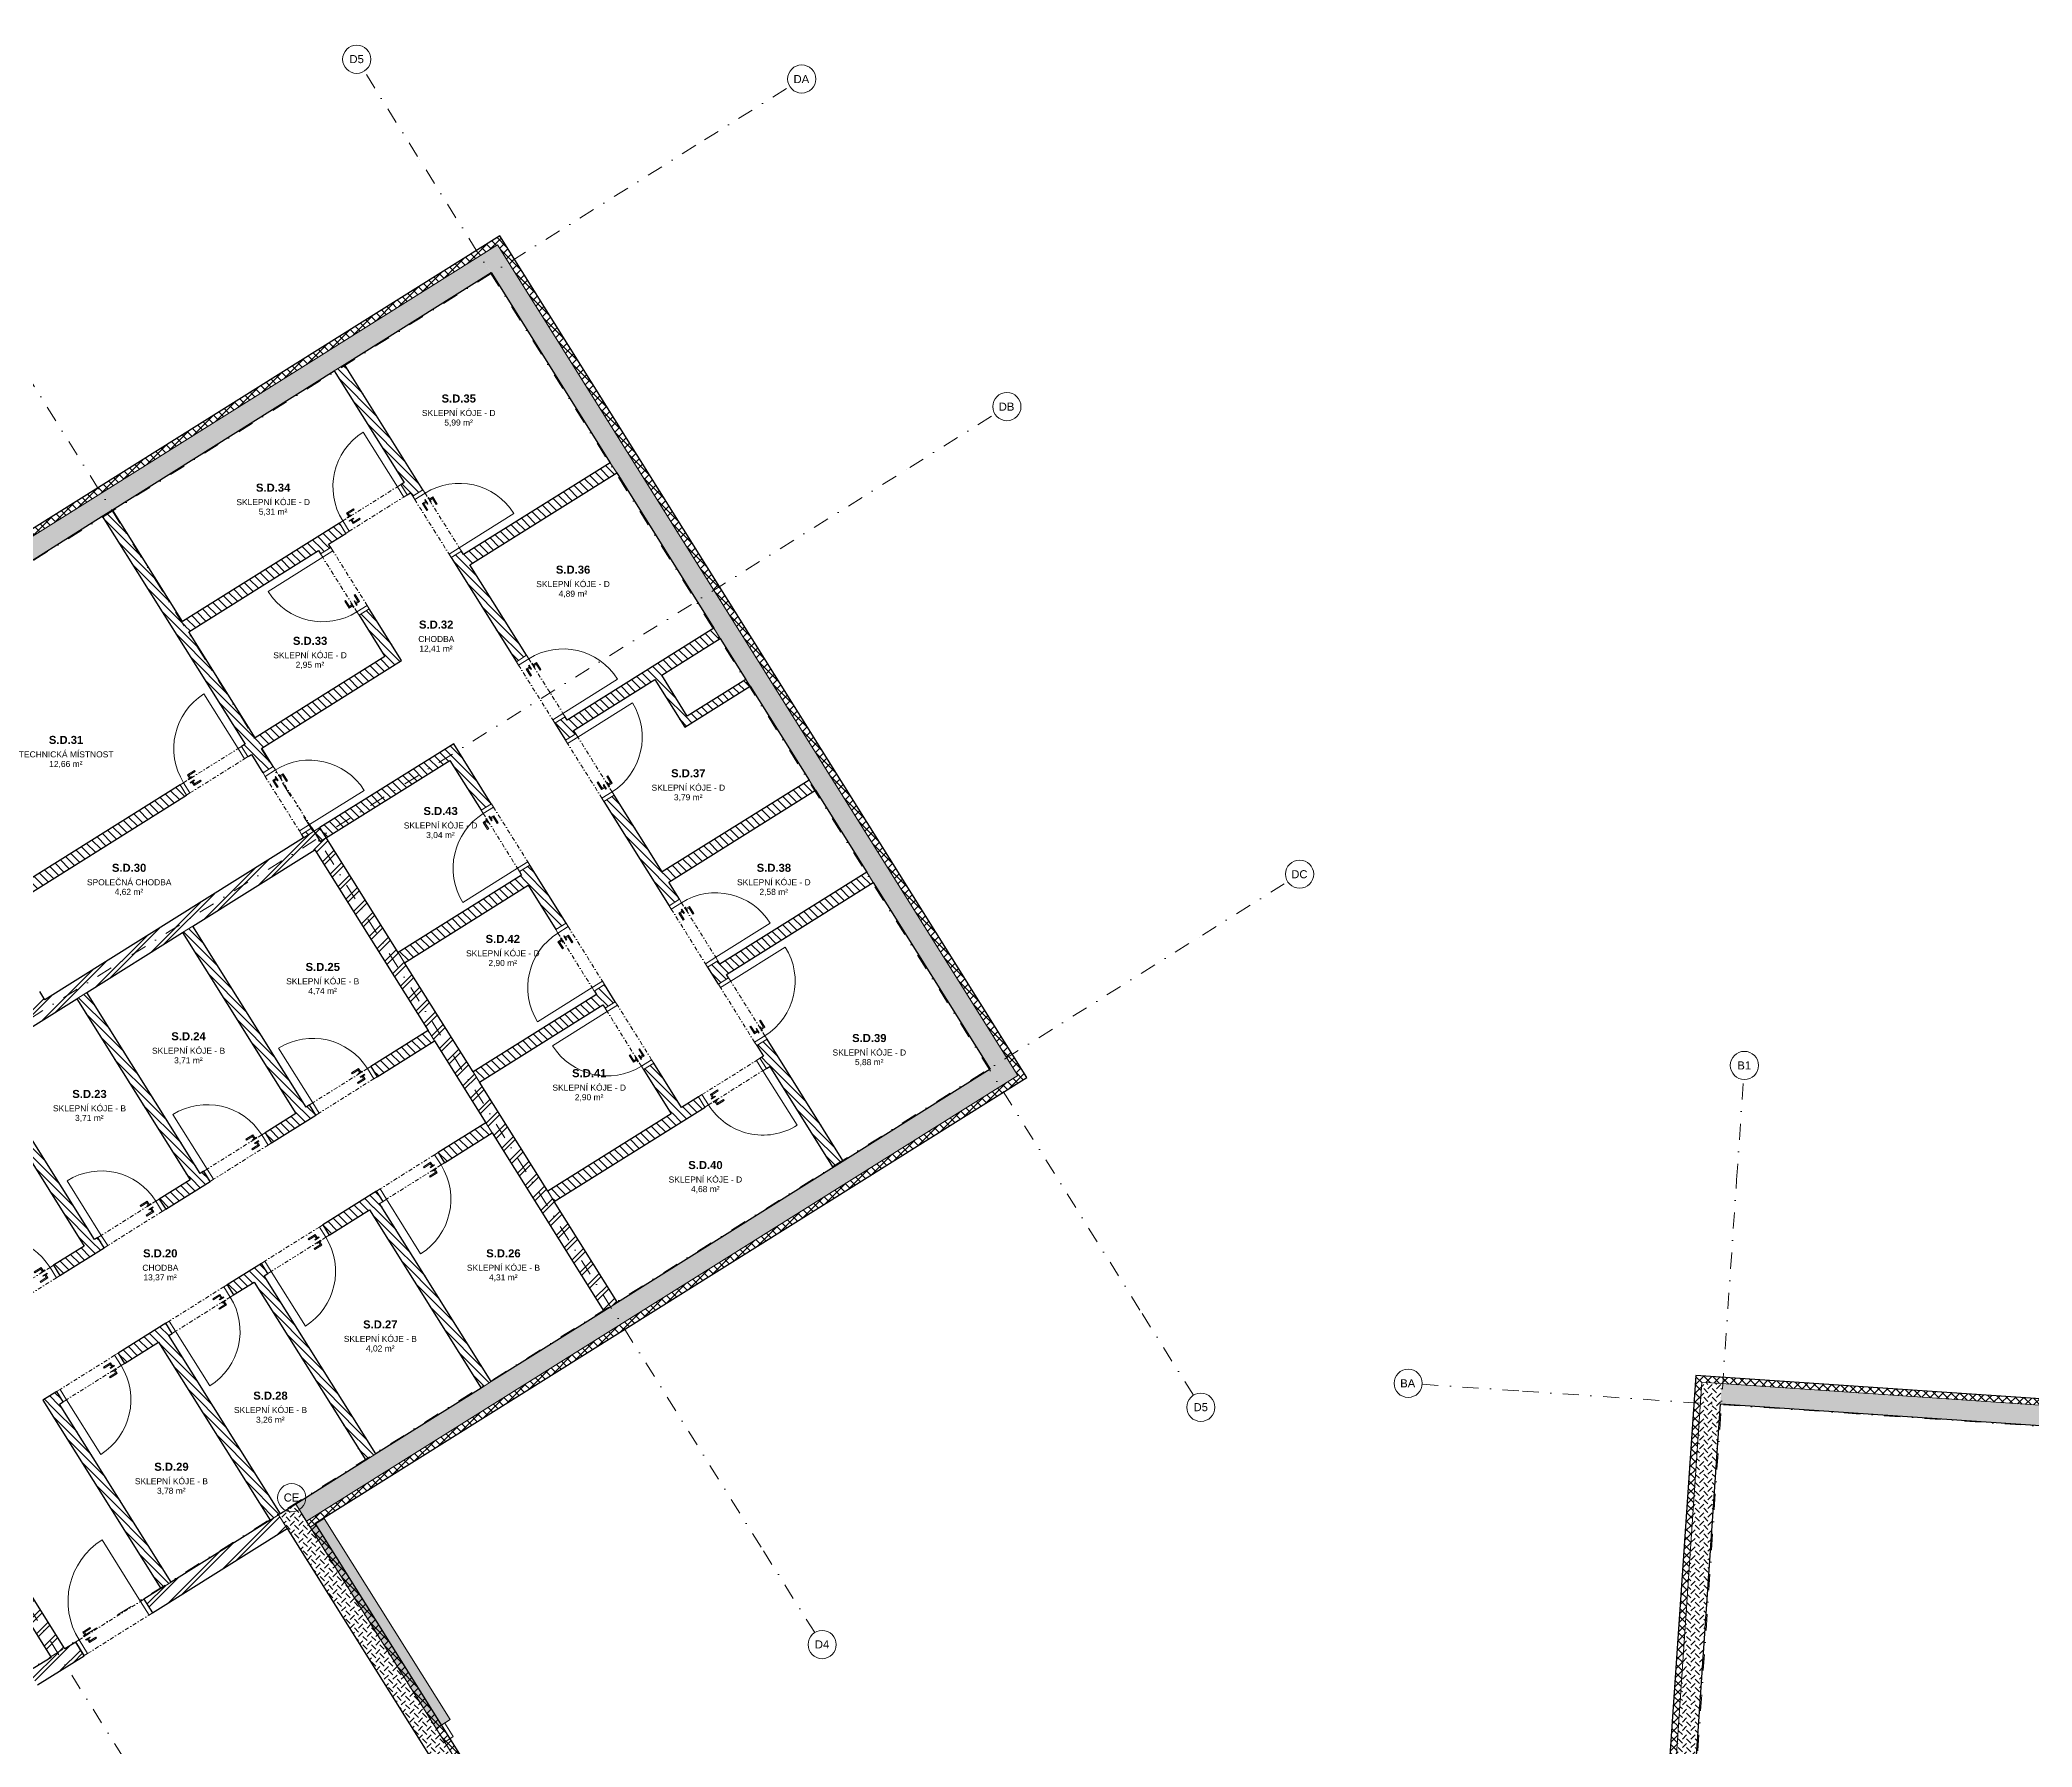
# Model space of a CAD drawing. Header units: millimetres. Extents: x -45447 to 28320, y -3247 to 72859.
# Drawn here: x -23581 to 1163, y 51661 to 72859 of the extents above; entities that cross this region are included whole.
import ezdxf

# ---------------------------------------------------------------- set-up
doc = ezdxf.new("R2010")
doc.units = ezdxf.units.MM
doc.linetypes.add('HA_DashDot_10mm-S3mm', pattern=[500, 200, -150, 0, -150])
doc.linetypes.add('HA_DashDot_2_2mm-S0_6mm', pattern=[110, 50, -30, 0, -30])
for name, color, linetype, lineweight in [('-UNDERLAY_A-AREA-____-IDEN', 252, 'Continuous', 9), ('-UNDERLAY_A-DOOR-____-OTLN', 252, 'Continuous', 9), ('-UNDERLAY_A-DOOR-FRAM-MCUT', 252, 'Continuous', 9), ('-UNDERLAY_A-FLOR-____-OTLN', 252, 'Continuous', 9), ('-UNDERLAY_A-FLOR-____-PATT', 252, 'Continuous', 9), ('-UNDERLAY_A-WALL-____-MCUT', 252, 'Continuous', 9), ('-UNDERLAY_A-WALL-____-PATT', 252, 'Continuous', 25), ('-UNDERLAY_I-WALL-____-MCUT', 252, 'Continuous', 25), ('-UNDERLAY_I-WALL-____-OTLN', 252, 'Continuous', 9), ('-UNDERLAY_S-GRID-____-IDEN', 252, 'Continuous', 9), ('-UNDERLAY_S-GRID-____-OTLN', 252, 'Continuous', 5), ('A-DOOR-____-MCUT', 252, 'HA_DashDot_2_2mm-S0_6mm', 9), ('A-DOOR-____-OTLN', 252, 'Continuous', 9)]:
    doc.layers.add(name, color=color, linetype=linetype, lineweight=lineweight)
doc.styles.add('Arial_1', font='arial.ttf', dxfattribs={"height": 100})
doc.styles.add('Arial_2', font='arial.ttf', dxfattribs={"height": 75})
doc.styles.add('Arial_B', font='arialbd.ttf', dxfattribs={"height": 100})
pattern_1 = [(45, (0, 0), (0, 106.06602), [75, -75]), (135, (0, 56.066), (-106.06602, 7e-15), [75, -75])]
pattern_2 = [(45, (0, 0), (-125.7236, 125.7236), []), (45, (0, 190.5), (-125.7236, 125.7236), [])]
pattern_3 = [(135, (0, 0), (-53.03301, -53.03301), [])]
pattern_4 = [(45, (0, 0), (-53.03301, 53.03301), []), (135, (0, 0), (-53.03301, -53.03301), [])]

# ---------------------------------------------------------------- blocks, each defined once
blk = doc.blocks.new('HA_DR_Single_Swing_Solid - In_900x1970_SKLEP-V13-1PP')
at = {"layer": '-UNDERLAY_A-DOOR-FRAM-MCUT'}
for p, q in [((-500, -100), (-500, 100)), ((-500, 100), (-450, 100)), ((-450, 100), (-450, -100)), ((450, 100), (500, 100)), ((450, -100), (450, 100)), ((500, 100), (500, -100)), ((-450, -100), (-500, -100)), ((500, -100), (450, -100))]:
    blk.add_line(p, q, dxfattribs=at)
at = {"layer": 'A-DOOR-____-MCUT'}
for p, q in [((-450, 100), (450, 100)), ((-450, -100), (450, -100))]:
    blk.add_line(p, q, dxfattribs=at)
at = {"layer": 'A-DOOR-____-OTLN', "lineweight": 5}
blk.add_line((450, 1000), (450, 100), dxfattribs=at)
at = {"layer": 'A-DOOR-____-OTLN'}
for p, q in [((-380, 108), (-320, 108)), ((-380, 108), (-380, 100)), ((-320, 100), (-380, 100)), ((-380, 60), (-320, 60)), ((-380, 60), (-380, 52)), ((-320, 52), (-380, 52)), ((-358, 157), (-358, 108)), ((-255, 157), (-358, 157)), ((-358, 52), (-358, 3)), ((-358, 3), (-255, 3)), ((-343, 108), (-343, 143)), ((-343, 143), (-255, 143)), ((-343, 17), (-343, 52)), ((-255, 17), (-343, 17)), ((-320, 100), (-320, 108)), ((-320, 52), (-320, 60)), ((-255, 157), (-255, 143)), ((-255, 17), (-255, 3))]:
    blk.add_line(p, q, dxfattribs=at)
at = {"layer": 'A-DOOR-____-OTLN', "lineweight": 5}
blk.add_arc((450, 100), 900, 90, 180, dxfattribs=at)
at = {"layer": 'A-DOOR-____-OTLN'}
for points in [[(-343, 143), (-343, 143), (-343, 143), (-343, 143), (-343, 143), (-344, 144), (-344, 144), (-345, 145), (-345, 145), (-346, 146), (-347, 147), (-347, 147), (-348, 148), (-348, 148), (-349, 149), (-349, 149), (-350, 150), (-350, 150), (-350, 150), (-351, 151), (-351, 151), (-352, 152), (-352, 152), (-353, 153), (-353, 153), (-354, 154), (-354, 154), (-355, 155), (-355, 155), (-356, 156), (-356, 156), (-357, 157), (-357, 157), (-357, 157), (-358, 157), (-358, 157)], [(-358, 3), (-358, 3), (-357, 3), (-357, 3), (-357, 3), (-356, 4), (-356, 4), (-355, 5), (-355, 5), (-354, 6), (-353, 7), (-353, 7), (-352, 8), (-352, 8), (-351, 9), (-351, 9), (-350, 10), (-350, 10), (-350, 10), (-349, 11), (-349, 11), (-348, 12), (-348, 12), (-347, 13), (-347, 13), (-346, 14), (-346, 14), (-345, 15), (-345, 15), (-344, 16), (-344, 16), (-343, 17), (-343, 17), (-343, 17), (-343, 17), (-343, 17)]]:
    blk.add_open_spline(points, degree=3, knots=[0, 0, 0, 0, 0.083333, 0.125, 0.166667, 0.208333, 0.229167, 0.25, 0.291667, 0.333333, 0.354167, 0.375, 0.395833, 0.416667, 0.4375, 0.458333, 0.479167, 0.5, 0.520833, 0.541667, 0.5625, 0.583333, 0.604167, 0.625, 0.645833, 0.666667, 0.6875, 0.708333, 0.75, 0.770833, 0.791667, 0.833333, 0.875, 0.916667, 1, 1, 1, 1], dxfattribs=at)
blk = doc.blocks.new('HA_DR_Single_Swing_Solid - In_800x1970_SKLEP-V14-1PP')
at = {"layer": '-UNDERLAY_A-DOOR-FRAM-MCUT'}
for p, q in [((-400, 75), (-450, 75)), ((-450, 75), (-450, -75)), ((-400, -75), (-400, 75)), ((450, 75), (400, 75)), ((400, 75), (400, -75)), ((450, -75), (450, 75)), ((-450, -75), (-400, -75)), ((400, -75), (450, -75))]:
    blk.add_line(p, q, dxfattribs=at)
at = {"layer": 'A-DOOR-____-MCUT'}
for p, q in [((-400, 75), (400, 75)), ((-400, -75), (400, -75))]:
    blk.add_line(p, q, dxfattribs=at)
at = {"layer": 'A-DOOR-____-OTLN'}
for p, q in [((-308, 22), (-308, -27)), ((-205, 22), (-308, 22)), ((-293, -27), (-293, 7)), ((-293, 7), (-205, 7)), ((-205, 22), (-205, 7)), ((-330, -27), (-270, -27)), ((-330, -27), (-330, -35)), ((-270, -35), (-330, -35)), ((-330, -75), (-270, -75)), ((-330, -75), (-330, -83)), ((-270, -83), (-330, -83)), ((-308, -83), (-308, -133)), ((-308, -133), (-205, -133)), ((-293, -118), (-293, -83)), ((-205, -118), (-293, -118)), ((-270, -35), (-270, -27)), ((-270, -83), (-270, -75)), ((-205, -118), (-205, -133))]:
    blk.add_line(p, q, dxfattribs=at)
at = {"layer": 'A-DOOR-____-OTLN', "lineweight": 5}
blk.add_line((400, -875), (400, -75), dxfattribs=at)
blk.add_arc((400, -75), 800, 180, 270, dxfattribs=at)
at = {"layer": 'A-DOOR-____-OTLN'}
for points in [[(-293, 7), (-293, 7), (-293, 8), (-293, 8), (-293, 8), (-294, 9), (-294, 9), (-295, 10), (-295, 10), (-296, 11), (-297, 12), (-297, 12), (-298, 13), (-298, 13), (-299, 14), (-299, 14), (-300, 15), (-300, 15), (-300, 15), (-301, 16), (-301, 16), (-302, 17), (-302, 17), (-303, 18), (-303, 18), (-304, 19), (-304, 19), (-305, 20), (-305, 20), (-306, 21), (-306, 21), (-307, 22), (-307, 22), (-307, 22), (-308, 22), (-308, 22)], [(-308, -133), (-308, -133), (-307, -132), (-307, -132), (-307, -132), (-306, -131), (-306, -131), (-305, -130), (-305, -130), (-304, -129), (-303, -128), (-303, -128), (-302, -127), (-302, -127), (-301, -126), (-301, -126), (-300, -125), (-300, -125), (-300, -125), (-299, -124), (-299, -124), (-298, -123), (-298, -123), (-297, -122), (-297, -122), (-296, -121), (-296, -121), (-295, -120), (-295, -120), (-294, -119), (-294, -119), (-293, -118), (-293, -118), (-293, -118), (-293, -118), (-293, -118)]]:
    blk.add_open_spline(points, degree=3, knots=[0, 0, 0, 0, 0.083333, 0.125, 0.166667, 0.208333, 0.229167, 0.25, 0.291667, 0.333333, 0.354167, 0.375, 0.395833, 0.416667, 0.4375, 0.458333, 0.479167, 0.5, 0.520833, 0.541667, 0.5625, 0.583333, 0.604167, 0.625, 0.645833, 0.666667, 0.6875, 0.708333, 0.75, 0.770833, 0.791667, 0.833333, 0.875, 0.916667, 1, 1, 1, 1], dxfattribs=at)
blk = doc.blocks.new('HA_DR_Single_Swing_Solid - In_800x1970_SKLEP-V15-1PP')
at = {"layer": '-UNDERLAY_A-DOOR-FRAM-MCUT'}
for p, q in [((-450, -75), (-450, 75)), ((-450, 75), (-400, 75)), ((-400, 75), (-400, -75)), ((400, 75), (450, 75)), ((400, -75), (400, 75)), ((450, 75), (450, -75)), ((-400, -75), (-450, -75)), ((450, -75), (400, -75))]:
    blk.add_line(p, q, dxfattribs=at)
at = {"layer": 'A-DOOR-____-MCUT'}
for p, q in [((-400, 75), (400, 75)), ((-400, -75), (400, -75))]:
    blk.add_line(p, q, dxfattribs=at)
at = {"layer": 'A-DOOR-____-OTLN', "lineweight": 5}
blk.add_line((400, 875), (400, 75), dxfattribs=at)
at = {"layer": 'A-DOOR-____-OTLN'}
for p, q in [((-330, 83), (-270, 83)), ((-330, 83), (-330, 75)), ((-270, 75), (-330, 75)), ((-330, 35), (-270, 35)), ((-330, 35), (-330, 27)), ((-270, 27), (-330, 27)), ((-308, 132), (-308, 83)), ((-205, 132), (-308, 132)), ((-308, 27), (-308, -22)), ((-293, 83), (-293, 118)), ((-293, 118), (-205, 118)), ((-293, -8), (-293, 27)), ((-270, 75), (-270, 83)), ((-270, 27), (-270, 35)), ((-205, 132), (-205, 118)), ((-308, -22), (-205, -22)), ((-205, -8), (-293, -8)), ((-205, -8), (-205, -22))]:
    blk.add_line(p, q, dxfattribs=at)
at = {"layer": 'A-DOOR-____-OTLN', "lineweight": 5}
blk.add_arc((400, 75), 800, 90, 180, dxfattribs=at)
at = {"layer": 'A-DOOR-____-OTLN'}
for points in [[(-293, 118), (-293, 118), (-293, 118), (-293, 118), (-293, 118), (-294, 119), (-294, 119), (-295, 120), (-295, 120), (-296, 121), (-297, 122), (-297, 122), (-298, 123), (-298, 123), (-299, 124), (-299, 124), (-300, 125), (-300, 125), (-300, 125), (-301, 126), (-301, 126), (-302, 127), (-302, 127), (-303, 128), (-303, 128), (-304, 129), (-304, 129), (-305, 130), (-305, 130), (-306, 131), (-306, 131), (-307, 132), (-307, 132), (-307, 132), (-308, 132), (-308, 132)], [(-308, -22), (-308, -22), (-307, -22), (-307, -22), (-307, -22), (-306, -21), (-306, -21), (-305, -20), (-305, -20), (-304, -19), (-303, -18), (-303, -18), (-302, -17), (-302, -17), (-301, -16), (-301, -16), (-300, -15), (-300, -15), (-300, -15), (-299, -14), (-299, -14), (-298, -13), (-298, -13), (-297, -12), (-297, -12), (-296, -11), (-296, -11), (-295, -10), (-295, -10), (-294, -9), (-294, -9), (-293, -8), (-293, -8), (-293, -8), (-293, -8), (-293, -8)]]:
    blk.add_open_spline(points, degree=3, knots=[0, 0, 0, 0, 0.083333, 0.125, 0.166667, 0.208333, 0.229167, 0.25, 0.291667, 0.333333, 0.354167, 0.375, 0.395833, 0.416667, 0.4375, 0.458333, 0.479167, 0.5, 0.520833, 0.541667, 0.5625, 0.583333, 0.604167, 0.625, 0.645833, 0.666667, 0.6875, 0.708333, 0.75, 0.770833, 0.791667, 0.833333, 0.875, 0.916667, 1, 1, 1, 1], dxfattribs=at)
blk = doc.blocks.new('Grid - Radius 3_5mm-353793-1PP')
at = {"layer": '-UNDERLAY_S-GRID-____-IDEN'}
blk.add_circle((0, 0), 3.5, dxfattribs=at)

msp = doc.modelspace()

# ---------------------------------------------------------------- hatches: boundary and pattern name
at = {"layer": '-UNDERLAY_A-FLOR-____-PATT'}
h = msp.add_hatch(color=256, dxfattribs=at)
h.paths.add_polyline_path([(-33469, 42618), (-33401, 42660), (-34964, 45156), (-35032, 45113), (-34270, 43897)])
h.paths.add_polyline_path([(-18659, 51894), (-18485, 52003), (-20049, 54499), (-20223, 54390), (-19349, 52994)])
at = {"layer": '-UNDERLAY_A-WALL-____-PATT', "lineweight": 5}
h = msp.add_hatch(dxfattribs=at)
h.set_pattern_fill('FP_15', color=256, style=0, pattern_type=2)
h.set_pattern_definition(pattern_4)
h.paths.add_polyline_path([(-33337, 60642), (-17896, 70314), (-17938, 70382), (-33379, 60710)])
h = msp.add_hatch(dxfattribs=at)
h.set_pattern_fill('FP_2', color=256, style=0, pattern_type=2)
h.set_pattern_definition(pattern_1)
h.paths.add_polyline_path([(-11647, 59867), (-11435, 60000), (-17896, 70314), (-18107, 70181), (-11780, 60079)])
h = msp.add_hatch(dxfattribs=at)
h.set_pattern_fill('FP_15', color=256, style=0, pattern_type=2)
h.set_pattern_definition(pattern_4)
h.paths.add_polyline_path([(-11393, 59932), (-11325, 59975), (-17870, 70424), (-17938, 70382), (-11435, 60000)])
h = msp.add_hatch(dxfattribs=at)
h.set_pattern_fill('FP_2', color=256, style=0, pattern_type=2)
h.set_pattern_definition(pattern_1)
h.paths.add_polyline_path([(-26187, 64825), (-17975, 69969), (-18107, 70181), (-26320, 65037)])
h = msp.add_hatch(dxfattribs=at)
h.set_pattern_fill('FP_3', color=256, style=0, pattern_type=2)
h.set_pattern_definition(pattern_3)
h.paths.add_polyline_path([(-13735, 58867), (-13608, 58946), (-14550, 60451), (-14677, 60371), (-14330, 59818)])
h.paths.add_polyline_path([(-15155, 61134), (-15028, 61213), (-15160, 61425), (-15287, 61346), (-15160, 61143)])
h.paths.add_polyline_path([(-15765, 62108), (-15638, 62188), (-16447, 63480), (-16575, 63401), (-15788, 62145)])
h.paths.add_polyline_path([(-17052, 64163), (-16925, 64243), (-17058, 64455), (-17185, 64375), (-17180, 64367)])
h.paths.add_polyline_path([(-17663, 65138), (-17536, 65218), (-18345, 66510), (-18472, 66430), (-17686, 65175)])
h.paths.add_polyline_path([(-18950, 67193), (-18823, 67273), (-19797, 68828), (-19924, 68748), (-18960, 67210)])
h = msp.add_hatch(dxfattribs=at)
h.set_pattern_fill('FP_3', color=256, style=0, pattern_type=2)
h.set_pattern_definition(pattern_3)
h.paths.add_polyline_path([(-18239, 66341), (-16417, 67482), (-16496, 67609), (-18319, 66468)])
h = msp.add_hatch(dxfattribs=at)
h.set_pattern_fill('FP_3', color=256, style=0, pattern_type=2)
h.set_pattern_definition(pattern_3)
h.paths.add_polyline_path([(-21731, 65510), (-19782, 66731), (-19861, 66858), (-21811, 65637), (-21765, 65565)])
h.paths.add_polyline_path([(-19019, 67209), (-18977, 67236), (-19056, 67363), (-19099, 67336), (-19019, 67210)])
h = msp.add_hatch(dxfattribs=at)
h.set_pattern_fill('FP_3', color=256, style=0, pattern_type=2)
h.set_pattern_definition(pattern_3)
h.paths.add_polyline_path([(-20305, 62952), (-20178, 63031), (-20205, 63074), (-20332, 62994)])
h.paths.add_polyline_path([(-20810, 63757), (-20683, 63837), (-20826, 64065), (-20953, 63986), (-20833, 63794)])
h.paths.add_polyline_path([(-21033, 64113), (-20905, 64192), (-22678, 67023), (-22806, 66943), (-21192, 64367)])
h = msp.add_hatch(dxfattribs=at)
h.set_pattern_fill('FP_3', color=256, style=0, pattern_type=2)
h.set_pattern_definition(pattern_3)
h.paths.add_polyline_path([(-19295, 65201), (-19168, 65281), (-19489, 65793), (-19616, 65714), (-19485, 65504)])
h.paths.add_polyline_path([(-20094, 66477), (-19967, 66556), (-19994, 66599), (-20121, 66519)])
h = msp.add_hatch(dxfattribs=at)
h.set_pattern_fill('FP_3', color=256, style=0, pattern_type=2)
h.set_pattern_definition(pattern_3)
h.paths.add_polyline_path([(-16952, 64285), (-15130, 65427), (-15209, 65554), (-17031, 64413), (-17003, 64367)])
h = msp.add_hatch(dxfattribs=at)
h.set_pattern_fill('FP_3', color=256, style=0, pattern_type=2)
h.set_pattern_definition(pattern_3)
h.paths.add_polyline_path([(-24165, 61974), (-21758, 63481), (-21838, 63609), (-24245, 62101), (-24239, 62092)])
h.paths.add_polyline_path([(-20995, 63959), (-19088, 65154), (-19168, 65281), (-21075, 64086), (-21038, 64027)])
h = msp.add_hatch(dxfattribs=at)
h.set_pattern_fill('FP_1', color=256, style=0, pattern_type=2)
h.set_pattern_definition(pattern_2)
h.paths.add_polyline_path([(-23687, 60834), (-23517, 60940), (-23581, 61042), (-23750, 60936)])
h.paths.add_polyline_path([(-24281, 61783), (-24112, 61889), (-26017, 64932), (-26187, 64825), (-24297, 61808)])
h = msp.add_hatch(dxfattribs=at)
h.set_pattern_fill('FP_3', color=256, style=0, pattern_type=2)
h.set_pattern_definition(pattern_3)
h.paths.add_polyline_path([(-15625, 64409), (-15540, 64462), (-15858, 64970), (-15943, 64917)])
h = msp.add_hatch(dxfattribs=at)
h.set_pattern_fill('FP_3', color=256, style=0, pattern_type=2)
h.set_pattern_definition(pattern_3)
h.paths.add_polyline_path([(-15572, 64324), (-14758, 64834), (-14811, 64918), (-15625, 64409), (-15598, 64367)])
h = msp.add_hatch(dxfattribs=at)
h.set_pattern_fill('FP_3', color=256, style=0, pattern_type=2)
h.set_pattern_definition(pattern_3)
h.paths.add_polyline_path([(-15739, 59523), (-15612, 59603), (-15957, 60153), (-16084, 60074), (-15923, 59818)])
h.paths.add_polyline_path([(-16561, 60837), (-16434, 60916), (-16567, 61128), (-16694, 61048), (-16585, 60874)])
h.paths.add_polyline_path([(-17172, 61811), (-17045, 61891), (-17496, 62611), (-17623, 62531), (-17348, 62092)])
h.paths.add_polyline_path([(-18101, 63294), (-17974, 63374), (-18441, 64120), (-18568, 64040), (-18488, 63913)])
h = msp.add_hatch(dxfattribs=at)
h.set_pattern_fill('FP_3', color=256, style=0, pattern_type=2)
h.set_pattern_definition(pattern_3)
h.paths.add_polyline_path([(-20099, 62904), (-18488, 63913), (-18568, 64040), (-20178, 63031)])
h = msp.add_hatch(dxfattribs=at)
h.set_pattern_fill('FP_3', color=256, style=0, pattern_type=2)
h.set_pattern_definition(pattern_3)
h.paths.add_polyline_path([(-15771, 62400), (-13948, 63541), (-14028, 63668), (-15850, 62527)])
h = msp.add_hatch(dxfattribs=at)
h.set_pattern_fill('FP_1', color=256, style=0, pattern_type=2)
h.set_pattern_definition(pattern_2)
h.paths.add_polyline_path([(-26945, 58557), (-20165, 62804), (-20271, 62973), (-27051, 58727), (-27022, 58681)])
h = msp.add_hatch(dxfattribs=at)
h.set_pattern_fill('FP_1', color=256, style=0, pattern_type=2)
h.set_pattern_definition(pattern_2)
h.paths.add_polyline_path([(-16577, 57075), (-16407, 57181), (-20102, 63079), (-20271, 62973), (-16870, 57543)])
h = msp.add_hatch(dxfattribs=at)
h.set_pattern_fill('FP_3', color=256, style=0, pattern_type=2)
h.set_pattern_definition(pattern_3)
h.paths.add_polyline_path([(-19051, 61401), (-17517, 62362), (-17597, 62489), (-19130, 61528)])
h = msp.add_hatch(dxfattribs=at)
h.set_pattern_fill('FP_3', color=256, style=0, pattern_type=2)
h.set_pattern_definition(pattern_3)
h.paths.add_polyline_path([(-15054, 61256), (-13232, 62397), (-13311, 62524), (-15134, 61383)])
h = msp.add_hatch(dxfattribs=at)
h.set_pattern_fill('FP_3', color=256, style=0, pattern_type=2)
h.set_pattern_definition(pattern_3)
h.paths.add_polyline_path([(-20403, 59528), (-20275, 59608), (-21682, 61853), (-21809, 61774), (-20584, 59818)])
h = msp.add_hatch(dxfattribs=at)
h.set_pattern_fill('FP_3', color=256, style=0, pattern_type=2)
h.set_pattern_definition(pattern_3)
h.paths.add_polyline_path([(-21716, 58705), (-21589, 58785), (-22996, 61031), (-23123, 60951), (-21765, 58783)])
h = msp.add_hatch(dxfattribs=at)
h.set_pattern_fill('FP_3', color=256, style=0, pattern_type=2)
h.set_pattern_definition(pattern_3)
h.paths.add_polyline_path([(-18122, 59918), (-16588, 60879), (-16668, 61006), (-18201, 60045)])
h = msp.add_hatch(dxfattribs=at)
h.set_pattern_fill('FP_3', color=256, style=0, pattern_type=2)
h.set_pattern_definition(pattern_3)
h.paths.add_polyline_path([(-25374, 56237), (-25332, 56264), (-25411, 56391), (-25454, 56364)])
h.paths.add_polyline_path([(-24569, 56741), (-24094, 57039), (-24174, 57166), (-24648, 56869)])
h.paths.add_polyline_path([(-23331, 57517), (-22781, 57862), (-22860, 57989), (-23411, 57644), (-23348, 57543)])
h.paths.add_polyline_path([(-22018, 58339), (-21467, 58684), (-21547, 58811), (-22098, 58466), (-22040, 58375)])
h.paths.add_polyline_path([(-20704, 59162), (-20153, 59507), (-20233, 59634), (-20784, 59289), (-20759, 59249)])
h.paths.add_polyline_path([(-19391, 59985), (-18679, 60431), (-18758, 60558), (-19470, 60112), (-19464, 60102)])
h = msp.add_hatch(dxfattribs=at)
h.set_pattern_fill('FP_3', color=256, style=0, pattern_type=2)
h.set_pattern_definition(pattern_3)
h.paths.add_polyline_path([(-23030, 57882), (-22903, 57962), (-24309, 60208), (-24436, 60128), (-23173, 58112)])
h = msp.add_hatch(dxfattribs=at)
h.set_pattern_fill('FP_3', color=256, style=0, pattern_type=2)
h.set_pattern_definition(pattern_3)
h.paths.add_polyline_path([(-17193, 58435), (-15320, 59608), (-15400, 59735), (-17272, 58562)])
h.paths.add_polyline_path([(-14557, 60086), (-14515, 60112), (-14595, 60240), (-14637, 60213), (-14620, 60186)])
h = msp.add_hatch(dxfattribs=at)
h.set_pattern_fill('FP_2', color=256, style=0, pattern_type=2)
h.set_pattern_definition(pattern_1)
h.paths.add_polyline_path([(-20270, 54466), (-11647, 59867), (-11780, 60079), (-20403, 54678)])
h = msp.add_hatch(dxfattribs=at)
h.set_pattern_fill('FP_15', color=256, style=0, pattern_type=2)
h.set_pattern_definition(pattern_4)
h.paths.add_polyline_path([(-20160, 54441), (-11393, 59932), (-11435, 60000), (-20203, 54508)])
h = msp.add_hatch(dxfattribs=at)
h.set_pattern_fill('FP_3', color=256, style=0, pattern_type=2)
h.set_pattern_definition(pattern_3)
h.paths.add_polyline_path([(-23462, 55842), (-23293, 55948), (-23372, 56075), (-23542, 55969)])
h.paths.add_polyline_path([(-22530, 56426), (-21937, 56797), (-22016, 56924), (-22610, 56553), (-22590, 56522)])
h.paths.add_polyline_path([(-21174, 57275), (-20750, 57540), (-20830, 57667), (-21254, 57402), (-21215, 57339)])
h.paths.add_polyline_path([(-19988, 58018), (-19318, 58437), (-19398, 58565), (-20067, 58145), (-20046, 58112)])
h.paths.add_polyline_path([(-18555, 58915), (-17962, 59287), (-18042, 59414), (-18635, 59042), (-18587, 58965)])
h = msp.add_hatch(dxfattribs=at)
h.set_pattern_fill('FP_1', color=256, style=0, pattern_type=2)
h.set_pattern_definition(pattern_2)
h.paths.add_polyline_path([(-23441, 52775), (-23272, 52881), (-26860, 58610), (-27030, 58504), (-23579, 52994)])
h = msp.add_hatch(dxfattribs=at)
h.set_pattern_fill('FP_3', color=256, style=0, pattern_type=2)
h.set_pattern_definition(pattern_3)
h.paths.add_polyline_path([(-18102, 56119), (-17975, 56199), (-19361, 58411), (-19488, 58331), (-18994, 57543)])
h = msp.add_hatch(dxfattribs=at)
h.set_pattern_fill('FP_3', color=256, style=0, pattern_type=2)
h.set_pattern_definition(pattern_3)
h.paths.add_polyline_path([(-19534, 55222), (-19407, 55302), (-20793, 57514), (-20920, 57434), (-19564, 55269)])
h = msp.add_hatch(dxfattribs=at)
h.set_pattern_fill('FP_3', color=256, style=0, pattern_type=2)
h.set_pattern_definition(pattern_3)
h.paths.add_polyline_path([(-20721, 54479), (-20594, 54558), (-21979, 56771), (-22106, 56691), (-21216, 55269)])
h = msp.add_hatch(dxfattribs=at)
h.set_pattern_fill('FP_15', color=256, style=0, pattern_type=2)
h.set_pattern_definition(pattern_4)
h.paths.add_polyline_path([(-3287, 51088), (-2936, 56271), (-3016, 56276), (-3367, 51093)])
h = msp.add_hatch(dxfattribs=at)
h.set_pattern_fill('FP_2', color=256, style=0, pattern_type=2)
h.set_pattern_definition(pattern_1)
h.paths.add_polyline_path([(-3043, 50991), (-2692, 56174), (-2941, 56191), (-3293, 51008)])
h = msp.add_hatch(dxfattribs=at)
h.set_pattern_fill('FP_15', color=256, style=0, pattern_type=2)
h.set_pattern_definition(pattern_4)
h.paths.add_polyline_path([(24895, 54302), (24900, 54381), (-2936, 56271), (-2941, 56191), (24815, 54307)])
h = msp.add_hatch(dxfattribs=at)
h.set_pattern_fill('FP_2', color=256, style=0, pattern_type=2)
h.set_pattern_definition(pattern_1)
h.paths.add_polyline_path([(6959, 55268), (6976, 55518), (-2692, 56174), (-2709, 55924), (6710, 55285)])
h = msp.add_hatch(dxfattribs=at)
h.set_pattern_fill('FP_3', color=256, style=0, pattern_type=2)
h.set_pattern_definition(pattern_3)
h.paths.add_polyline_path([(-22077, 53629), (-21950, 53709), (-23335, 55921), (-23462, 55842), (-22391, 54132)])
h = msp.add_hatch(dxfattribs=at)
h.set_pattern_fill('FP_1', color=256, style=0, pattern_type=2)
h.set_pattern_definition(pattern_2)
h.paths.add_polyline_path([(-34827, 45407), (-32988, 46559), (-33094, 46728), (-34933, 45577)])
h.paths.add_polyline_path([(-32140, 47090), (-29839, 48531), (-29946, 48701), (-32246, 47259), (-32221, 47219)])
h.paths.add_polyline_path([(-28992, 49062), (-26975, 50325), (-27081, 50495), (-29098, 49231)])
h.paths.add_polyline_path([(-26127, 50856), (-24458, 51902), (-24564, 52071), (-26234, 51026), (-26168, 50920)])
h.paths.add_polyline_path([(-23610, 52433), (-23030, 52796), (-23136, 52966), (-23717, 52602)])
h.paths.add_polyline_path([(-22182, 53327), (-20509, 54376), (-20615, 54545), (-22289, 53497)])
h = msp.add_hatch(dxfattribs=at)
h.set_pattern_fill('FP_2', color=256, style=0, pattern_type=2)
h.set_pattern_definition(pattern_1)
h.paths.add_polyline_path([(-17316, 49278), (-17211, 49347), (-17106, 49415), (-20403, 54678), (-20615, 54545), (-17362, 49352)])
h = msp.add_hatch(dxfattribs=at)
h.set_pattern_fill('FP_15', color=256, style=0, pattern_type=2)
h.set_pattern_definition(pattern_4)
h.paths.add_polyline_path([(-17149, 49482), (-17081, 49525), (-20203, 54508), (-20270, 54466), (-17212, 49583)])

# ---------------------------------------------------------------- linework, layer by layer
at = {"layer": '-UNDERLAY_A-FLOR-____-OTLN'}
for p, q in [((-20615, 54545), (-20594, 54558)), ((-20403, 54678), (-17279, 49691)), ((-20223, 54390), (-20049, 54499)), ((-20049, 54499), (-18485, 52003)), ((-18485, 52003), (-18659, 51894))]:
    msp.add_line(p, q, dxfattribs=at)
at = {"layer": '-UNDERLAY_A-WALL-____-MCUT', "lineweight": 25}
for p, q in [((-17870, 70424), (-41583, 55572)), ((-11325, 59975), (-17870, 70424)), ((-20160, 54441), (-11325, 59975)), ((-3016, 56276), (-3367, 51093)), ((24900, 54381), (-3016, 56276)), ((-17081, 49525), (-20160, 54441))]:
    msp.add_line(p, q, dxfattribs=at)
at = {"layer": '-UNDERLAY_A-WALL-____-MCUT'}
for p, q in [((-17896, 70314), (-41473, 55546)), ((-11435, 60000), (-17896, 70314)), ((-19797, 68828), (-19924, 68748)), ((-16417, 67482), (-16496, 67609)), ((-22678, 67023), (-22806, 66943)), ((-15130, 65427), (-15209, 65554)), ((-14758, 64834), (-14811, 64918)), ((-13948, 63541), (-14028, 63668)), ((-20102, 63079), (-20305, 62952)), ((-13232, 62397), (-13311, 62524)), ((-21682, 61853), (-21809, 61774)), ((-19130, 61528), (-19051, 61401)), ((-22996, 61031), (-23123, 60951)), ((-18679, 60431), (-18758, 60558)), ((-11435, 60000), (-20270, 54466)), ((-18201, 60045), (-18122, 59918)), ((-17962, 59287), (-18042, 59414)), ((-17272, 58562), (-17193, 58435)), ((-16577, 57075), (-16407, 57181)), ((-18102, 56119), (-17975, 56199)), ((-3293, 51008), (-2941, 56191)), ((24815, 54307), (-2941, 56191)), ((-19534, 55222), (-19407, 55302)), ((-20615, 54545), (-20721, 54479)), ((-20509, 54376), (-20615, 54545)), ((-17106, 49415), (-20270, 54466)), ((-22077, 53629), (-21950, 53709))]:
    msp.add_line(p, q, dxfattribs=at)
at = {"layer": '-UNDERLAY_I-WALL-____-MCUT'}
for p, q in [((-19797, 68828), (-17975, 69969)), ((-17975, 69969), (-16496, 67609)), ((-18823, 67273), (-19797, 68828)), ((-22678, 67023), (-19924, 68748)), ((-19924, 68748), (-19056, 67363)), ((-16496, 67609), (-18319, 66468)), ((-19056, 67363), (-19099, 67336)), ((-18239, 66341), (-16417, 67482)), ((-16417, 67482), (-15209, 65554)), ((-19019, 67209), (-18977, 67236)), ((-18977, 67236), (-18950, 67193)), ((-26017, 64932), (-22806, 66943)), ((-22806, 66943), (-21033, 64113)), ((-21811, 65637), (-22678, 67023)), ((-19861, 66858), (-21811, 65637)), ((-19994, 66599), (-19782, 66731)), ((-19967, 66556), (-19994, 66599)), ((-21731, 65510), (-20121, 66519)), ((-20121, 66519), (-20094, 66477)), ((-18472, 66430), (-17663, 65138)), ((-18319, 66468), (-18345, 66510)), ((-17536, 65218), (-18239, 66341)), ((-19616, 65714), (-19295, 65201)), ((-19088, 65154), (-19489, 65793)), ((-20905, 64192), (-21731, 65510)), ((-15209, 65554), (-17031, 64413)), ((-15858, 64970), (-15130, 65427)), ((-15130, 65427), (-14811, 64918)), ((-19295, 65201), (-20905, 64192)), ((-20826, 64065), (-19088, 65154)), ((-16952, 64285), (-15943, 64917)), ((-15943, 64917), (-15572, 64324)), ((-15540, 64462), (-15858, 64970)), ((-15572, 64324), (-14758, 64834)), ((-14811, 64918), (-15540, 64462)), ((-14758, 64834), (-14028, 63668)), ((-17185, 64375), (-17052, 64163)), ((-17031, 64413), (-17058, 64455)), ((-21033, 64113), (-21075, 64086)), ((-18441, 64120), (-20102, 63079)), ((-17974, 63374), (-18441, 64120)), ((-16925, 64243), (-16952, 64285)), ((-20995, 63959), (-20953, 63986)), ((-20953, 63986), (-20810, 63757)), ((-20683, 63837), (-20826, 64065)), ((-20099, 62904), (-18488, 63913)), ((-18488, 63913), (-18101, 63294)), ((-21838, 63609), (-24245, 62101)), ((-14028, 63668), (-15850, 62527)), ((-24165, 61974), (-21758, 63481)), ((-16575, 63401), (-15765, 62108)), ((-15850, 62527), (-16447, 63480)), ((-15771, 62400), (-13948, 63541)), ((-13948, 63541), (-13311, 62524)), ((-20305, 62952), (-23517, 60940)), ((-20332, 62994), (-20305, 62952)), ((-20205, 63074), (-20099, 62904)), ((-19130, 61528), (-20102, 63079)), ((-21682, 61853), (-20165, 62804)), ((-20165, 62804), (-18758, 60558)), ((-17045, 61891), (-17496, 62611)), ((-17597, 62489), (-19130, 61528)), ((-19051, 61401), (-17517, 62362)), ((-17623, 62531), (-17597, 62489)), ((-17517, 62362), (-17172, 61811)), ((-15638, 62188), (-15771, 62400)), ((-13311, 62524), (-15134, 61383)), ((-15054, 61256), (-13232, 62397)), ((-13232, 62397), (-11780, 60079)), ((-22996, 61031), (-21809, 61774)), ((-21809, 61774), (-20403, 59528)), ((-20275, 59608), (-21682, 61853)), ((-18201, 60045), (-19051, 61401)), ((-15134, 61383), (-15160, 61425)), ((-16434, 60916), (-16567, 61128)), ((-15287, 61346), (-15155, 61134)), ((-15028, 61213), (-15054, 61256)), ((-24309, 60208), (-23123, 60951)), ((-23517, 60940), (-23581, 61042)), ((-23123, 60951), (-21716, 58705)), ((-21589, 58785), (-22996, 61031)), ((-16668, 61006), (-18201, 60045)), ((-18122, 59918), (-16588, 60879)), ((-16694, 61048), (-16668, 61006)), ((-16588, 60879), (-16561, 60837)), ((-18758, 60558), (-19470, 60112)), ((-19391, 59985), (-18679, 60431)), ((-18679, 60431), (-18042, 59414)), ((-13608, 58946), (-14550, 60451)), ((-24436, 60128), (-23030, 57882)), ((-22903, 57962), (-24309, 60208)), ((-15612, 59603), (-15957, 60153)), ((-14677, 60371), (-14595, 60240)), ((-14595, 60240), (-14637, 60213)), ((-19470, 60112), (-19391, 59985)), ((-17272, 58562), (-18122, 59918)), ((-11780, 60079), (-16407, 57181)), ((-16084, 60074), (-15739, 59523)), ((-14557, 60086), (-14515, 60112)), ((-14515, 60112), (-13735, 58867)), ((-20233, 59634), (-20275, 59608)), ((-20153, 59507), (-20233, 59634)), ((-15400, 59735), (-15612, 59603)), ((-20403, 59528), (-20784, 59289)), ((-20704, 59162), (-20153, 59507)), ((-18042, 59414), (-18635, 59042)), ((-15739, 59523), (-17272, 58562)), ((-17193, 58435), (-15320, 59608)), ((-20784, 59289), (-20704, 59162)), ((-18555, 58915), (-17962, 59287)), ((-17962, 59287), (-16577, 57075)), ((-18635, 59042), (-18555, 58915)), ((-13735, 58867), (-13608, 58946)), ((-21716, 58705), (-22098, 58466)), ((-22018, 58339), (-21467, 58684)), ((-21547, 58811), (-21589, 58785)), ((-21467, 58684), (-21547, 58811)), ((-22098, 58466), (-22018, 58339)), ((-19398, 58565), (-20067, 58145)), ((-19318, 58437), (-19398, 58565)), ((-19361, 58411), (-19318, 58437)), ((-17975, 56199), (-19361, 58411)), ((-16407, 57181), (-17193, 58435)), ((-19988, 58018), (-19488, 58331)), ((-19488, 58331), (-18102, 56119)), ((-22860, 57989), (-22903, 57962)), ((-22781, 57862), (-22860, 57989)), ((-20067, 58145), (-19988, 58018)), ((-23030, 57882), (-23411, 57644)), ((-23331, 57517), (-22781, 57862)), ((-20830, 57667), (-21254, 57402)), ((-20750, 57540), (-20830, 57667)), ((-23411, 57644), (-23331, 57517)), ((-21174, 57275), (-20920, 57434)), ((-20920, 57434), (-19534, 55222)), ((-20793, 57514), (-20750, 57540)), ((-19407, 55302), (-20793, 57514)), ((-21254, 57402), (-21174, 57275)), ((-22016, 56924), (-22610, 56553)), ((-21937, 56797), (-22016, 56924)), ((-16577, 57075), (-17975, 56199)), ((-22530, 56426), (-22106, 56691)), ((-22106, 56691), (-20721, 54479)), ((-21979, 56771), (-21937, 56797)), ((-20594, 54558), (-21979, 56771)), ((-22610, 56553), (-22530, 56426)), ((-23272, 52881), (-25374, 56237)), ((-23372, 56075), (-23542, 55969)), ((-23542, 55969), (-22077, 53629)), ((-23293, 55948), (-23372, 56075)), ((-23335, 55921), (-23293, 55948)), ((-21950, 53709), (-23335, 55921)), ((-18102, 56119), (-19407, 55302)), ((-3060, 50741), (-2709, 55924)), ((-2709, 55924), (6710, 55285)), ((-19534, 55222), (-20594, 54558)), ((-24519, 54495), (-23441, 52775)), ((-20721, 54479), (-21950, 53709)), ((-22182, 53327), (-20509, 54376)), ((-20509, 54376), (-17183, 49066)), ((-22077, 53629), (-22289, 53497)), ((-22289, 53497), (-22182, 53327)), ((-23136, 52966), (-23272, 52881)), ((-23030, 52796), (-23136, 52966)), ((-23441, 52775), (-23717, 52602)), ((-23610, 52433), (-23030, 52796))]:
    msp.add_line(p, q, dxfattribs=at)
at = {"layer": '-UNDERLAY_I-WALL-____-OTLN'}
for p in [(-18553, 51960), (-18553, 51724)]:
    msp.add_line(p, (-18447, 51791), dxfattribs=at)
at = {"layer": '-UNDERLAY_S-GRID-____-OTLN', "linetype": 'HA_DashDot_10mm-S3mm', "lineweight": 9}
for p, q in [((-18889, 71410), (-19553, 72470)), ((-15326, 71616), (-14267, 72280)), ((-43998, 53657), (-15326, 71616)), ((-9918, 57088), (-18889, 71410)), ((-14622, 54142), (-24413, 69774)), ((-12778, 67548), (-11719, 68212)), ((-41936, 49285), (-12778, 67548)), ((-21486, 49842), (-31278, 65474)), ((-9142, 61743), (-8083, 62407)), ((-38300, 43480), (-9142, 61743)), ((-2508, 58703), (-2423, 59950)), ((-4072, 35647), (-2508, 58703)), ((-9255, 56029), (-9918, 57088)), ((-6412, 56166), (-5165, 56081)), ((-5165, 56081), (26697, 53919)), ((-19697, 53550), (-20360, 54610)), ((-13958, 53082), (-14622, 54142)), ((-774, 23340), (-19697, 53550))]:
    msp.add_line(p, q, dxfattribs=at)

# ---------------------------------------------------------------- block references
at = {"layer": '-UNDERLAY_A-DOOR-____-OTLN'}
for name, p, rotation in [('HA_DR_Single_Swing_Solid - In_800x1970_SKLEP-V15-1PP', (-19440, 67034), 32.06124947745558), ('HA_DR_Single_Swing_Solid - In_800x1970_SKLEP-V15-1PP', (-18648, 66852), 302.0612494774555), ('HA_DR_Single_Swing_Solid - In_800x1970_SKLEP-V15-1PP', (-19792, 66135), 122.0612494774555), ('HA_DR_Single_Swing_Solid - In_800x1970_SKLEP-V15-1PP', (-17360, 64796), 302.0612494774555), ('HA_DR_Single_Swing_Solid - In_800x1970_SKLEP-V15-1PP', (-21417, 63784), 32.06124947745555), ('HA_DR_Single_Swing_Solid - In_800x1970_SKLEP-V14-1PP', (-16750, 63822), 122.0612494774555), ('HA_DR_Single_Swing_Solid - In_800x1970_SKLEP-V15-1PP', (-20507, 63415), 302.0612494774555), ('HA_DR_Single_Swing_Solid - In_800x1970_SKLEP-V14-1PP', (-17798, 62953), 302.0612494774555), ('HA_DR_Single_Swing_Solid - In_800x1970_SKLEP-V15-1PP', (-15463, 61767), 302.0612494774555), ('HA_DR_Single_Swing_Solid - In_800x1970_SKLEP-V14-1PP', (-16870, 61470), 302.0612494774555), ('HA_DR_Single_Swing_Solid - In_800x1970_SKLEP-V14-1PP', (-14852, 60792), 122.0612494774555), ('HA_DR_Single_Swing_Solid - In_800x1970_SKLEP-V15-1PP', (-16259, 60495), 122.0612494774555), ('HA_DR_Single_Swing_Solid - In_800x1970_SKLEP-V14-1PP', (-19812, 59810), 212.0623857557158), ('HA_DR_Single_Swing_Solid - In_800x1970_SKLEP-V14-1PP', (-14979, 59911), 32.06124947745557), ('HA_DR_Single_Swing_Solid - In_800x1970_SKLEP-V14-1PP', (-21125, 58987), 212.0623857557158), ('HA_DR_Single_Swing_Solid - In_800x1970_SKLEP-V14-1PP', (-22439, 58164), 212.0623857557158), ('HA_DR_Single_Swing_Solid - In_800x1970_SKLEP-V15-1PP', (-18977, 58740), 212.062385755716), ('HA_DR_Single_Swing_Solid - In_800x1970_SKLEP-V14-1PP', (-23753, 57341), 212.0623857557158), ('HA_DR_Single_Swing_Solid - In_800x1970_SKLEP-V15-1PP', (-20409, 57843), 212.062385755716), ('HA_DR_Single_Swing_Solid - In_800x1970_SKLEP-V15-1PP', (-21595, 57100), 212.062385755716), ('HA_DR_Single_Swing_Solid - In_800x1970_SKLEP-V15-1PP', (-22951, 56250), 212.062385755716), ('HA_DR_Single_Swing_Solid - In_900x1970_SKLEP-V13-1PP', (-22659, 53147), 32.06238575571615)]:
    msp.add_blockref(name, p, dxfattribs=dict(at, rotation=rotation))
at = {"layer": '-UNDERLAY_S-GRID-____-IDEN'}
for p, xscale, yscale, zscale, rotation in [((-19646, 72618), 49.99999999999997, 49.99999999999997, 49.99999999999997, 32.06124947745568), ((-14119, 72373), 49.99999999999997, 49.99999999999997, 49.99999999999997, 302.0612494774554), ((-11571, 68305), 49.99999999999998, 49.99999999999998, 49.99999999999998, 302.0612494774553), ((-7935, 62500), 49.99999999999998, 49.99999999999998, 49.99999999999998, 302.0612494774553), ((-2411, 60125), 49.99999999999998, 49.99999999999998, 49.99999999999998, 356.1172724189428), ((-6587, 56178), 49.99999999999998, 49.99999999999998, 49.99999999999998, 266.1172724189428), ((-9162, 55880), 49.99999999999997, 49.99999999999997, 49.99999999999997, 32.06124947745568), ((-20453, 54758), 49.99999999999997, 49.99999999999997, 49.99999999999997, 32.06124947745562), ((-13865, 52934), 49.99999999999998, 49.99999999999998, 49.99999999999998, 32.06124947745569)]:
    msp.add_blockref('Grid - Radius 3_5mm-353793-1PP', p, dxfattribs=dict(at, xscale=xscale, yscale=yscale, zscale=zscale, rotation=rotation))

# ---------------------------------------------------------------- texts
at = {"layer": '-UNDERLAY_A-AREA-____-IDEN', "lineweight": 5, "attachment_point": 1}
for s, insert, char_height, width, style in [('S.D.35', (-18592, 68456), 100, 529.11, 'Arial_B'), ('SKLEPNÍ KÓJE - D', (-18836, 68264), 75, 1114.35, 'Arial_2'), ('5,99 m²', (-18558, 68145), 75, 440.93, 'Arial_2'), ('S.D.34', (-20897, 67349), 100, 529.11, 'Arial_B'), ('SKLEPNÍ KÓJE - D', (-21140, 67157), 75, 1114.35, 'Arial_2'), ('5,31 m²', (-20862, 67038), 75, 440.93, 'Arial_2'), ('S.D.36', (-17172, 66331), 100, 529.11, 'Arial_B'), ('SKLEPNÍ KÓJE - D', (-17416, 66139), 75, 1114.35, 'Arial_2'), ('4,89 m²', (-17138, 66020), 75, 440.93, 'Arial_2'), ('S.D.32', (-18872, 65649), 100, 529.11, 'Arial_B'), ('S.D.33', (-20438, 65447), 100, 529.11, 'Arial_B'), ('CHODBA', (-18881, 65457), 75, 545.15, 'Arial_2'), ('12,41 m²', (-18868, 65338), 75, 513.08, 'Arial_2'), ('SKLEPNÍ KÓJE - D', (-20682, 65256), 75, 1114.35, 'Arial_2'), ('2,95 m²', (-20404, 65137), 75, 440.93, 'Arial_2'), ('S.D.31', (-23469, 64217), 100, 529.11, 'Arial_B'), ('TECHNICKÁ MÍSTNOST', (-23842, 64025), 75, 1427, 'Arial_2'), ('12,66 m²', (-23465, 63906), 75, 513.08, 'Arial_2'), ('SKLEPNÍ KÓJE - D', (-15984, 63611), 75, 1114.35, 'Arial_2'), ('S.D.37', (-15741, 63803), 100, 529.11, 'Arial_B'), ('3,79 m²', (-15706, 63492), 75, 440.93, 'Arial_2'), ('SKLEPNÍ KÓJE - D', (-19061, 63142), 75, 1114.35, 'Arial_2'), ('S.D.43', (-18817, 63334), 100, 529.11, 'Arial_B'), ('3,04 m²', (-18783, 63023), 75, 440.93, 'Arial_2'), ('S.D.30', (-22686, 62629), 100, 529.11, 'Arial_B'), ('S.D.38', (-14678, 62629), 100, 529.11, 'Arial_B'), ('SPOLE', (-22996, 62437), 75, 424.89, 'Arial_2'), ('ČNÁ CHODBA', (-22645, 62437), 75, 849.79, 'Arial_2'), ('SKLEPNÍ KÓJE - D', (-14922, 62437), 75, 1114.35, 'Arial_2'), ('4,62 m²', (-22652, 62318), 75, 440.93, 'Arial_2'), ('2,58 m²', (-14644, 62318), 75, 440.93, 'Arial_2'), ('S.D.42', (-18045, 61746), 100, 529.11, 'Arial_B'), ('S.D.25', (-20281, 61398), 100, 529.11, 'Arial_B'), ('SKLEPNÍ KÓJE - D', (-18288, 61554), 75, 1114.35, 'Arial_2'), ('2,90 m²', (-18010, 61435), 75, 440.93, 'Arial_2'), ('SKLEPNÍ KÓJE - B', (-20522, 61207), 75, 1106.33, 'Arial_2'), ('4,74 m²', (-20247, 61088), 75, 440.93, 'Arial_2'), ('S.D.24', (-21948, 60537), 100, 529.11, 'Arial_B'), ('S.D.39', (-13493, 60515), 100, 529.11, 'Arial_B'), ('SKLEPNÍ KÓJE - B', (-22188, 60345), 75, 1106.33, 'Arial_2'), ('3,71 m²', (-21914, 60226), 75, 440.93, 'Arial_2'), ('SKLEPNÍ KÓJE - D', (-13736, 60323), 75, 1114.35, 'Arial_2'), ('5,88 m²', (-13458, 60204), 75, 440.93, 'Arial_2'), ('SKLEPNÍ KÓJE - D', (-17215, 59887), 75, 1114.35, 'Arial_2'), ('S.D.41', (-16971, 60079), 100, 529.11, 'Arial_B'), ('SKLEPNÍ KÓJE - B', (-23418, 59630), 75, 1106.33, 'Arial_2'), ('S.D.23', (-23178, 59821), 100, 529.11, 'Arial_B'), ('2,90 m²', (-16937, 59768), 75, 440.93, 'Arial_2'), ('3,71 m²', (-23144, 59511), 75, 440.93, 'Arial_2'), ('S.D.40', (-15528, 58938), 100, 529.11, 'Arial_B'), ('SKLEPNÍ KÓJE - D', (-15772, 58746), 75, 1114.35, 'Arial_2'), ('4,68 m²', (-15494, 58627), 75, 440.93, 'Arial_2'), ('S.D.20', (-22299, 57842), 100, 529.11, 'Arial_B'), ('SKLEPNÍ KÓJE - B', (-18277, 57650), 75, 1106.33, 'Arial_2'), ('S.D.26', (-18037, 57842), 100, 529.11, 'Arial_B'), ('CHODBA', (-22308, 57650), 75, 545.15, 'Arial_2'), ('13,37 m²', (-22295, 57531), 75, 513.08, 'Arial_2'), ('4,31 m²', (-18003, 57531), 75, 440.93, 'Arial_2'), ('S.D.27', (-19566, 56959), 100, 529.11, 'Arial_B'), ('SKLEPNÍ KÓJE - B', (-19806, 56767), 75, 1106.33, 'Arial_2'), ('4,02 m²', (-19531, 56648), 75, 440.93, 'Arial_2'), ('S.D.28', (-20930, 56075), 100, 529.11, 'Arial_B'), ('SKLEPNÍ KÓJE - B', (-21170, 55884), 75, 1106.33, 'Arial_2'), ('3,26 m²', (-20896, 55764), 75, 440.93, 'Arial_2'), ('S.D.29', (-22160, 55192), 100, 529.11, 'Arial_B'), ('SKLEPNÍ KÓJE - B', (-22401, 55000), 75, 1106.33, 'Arial_2'), ('3,78 m²', (-22126, 54881), 75, 440.93, 'Arial_2')]:
    msp.add_mtext(s, dxfattribs=dict(at, insert=insert, char_height=char_height, width=width, style=style))
at = {"layer": '-UNDERLAY_S-GRID-____-IDEN', "lineweight": 5, "char_height": 100, "attachment_point": 1, "style": 'Arial_1'}
for s, insert, width in [('D5', (-19736, 72670), 220.46), ('DA', (-14220, 72422), 240.51), ('DB', (-11672, 68355), 240.51), ('DC', (-8039, 62549), 248.52), ('B1', (-2499, 60175), 212.45), ('BA', (-6686, 56228), 232.49), ('D5', (-9252, 55932), 220.46), ('CE', (-20552, 54810), 240.51), ('D4', (-13956, 52986), 220.46)]:
    msp.add_mtext(s, dxfattribs=dict(at, insert=insert, width=width))

doc.saveas('drawing.dxf')
